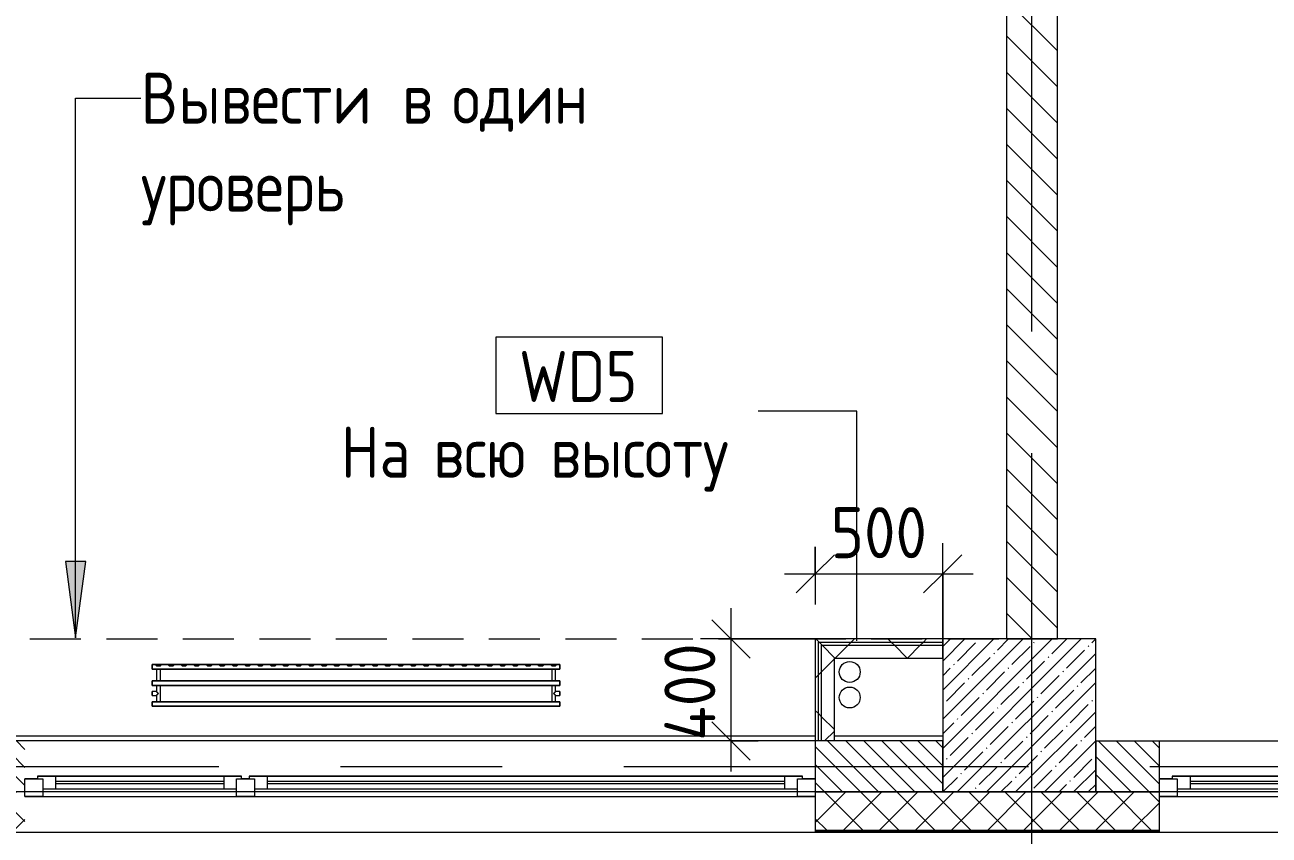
# Model space of a CAD drawing. Header units: millimetres. Extents: x -3129 to 197107, y -8553 to 29000.
# Drawn here: x 8560 to 13440, y -269 to 2907 of the extents above; entities that cross this region are included whole.
import ezdxf

# ---------------------------------------------------------------- set-up
doc = ezdxf.new("R2010")
doc.units = ezdxf.units.MM
doc.linetypes.add('ADSK_Штрих_ш2 п1', pattern=[300, 200, -100])
doc.linetypes.add('Осевая', pattern=[3175, 635, -476.25, 1587.5, -476.25])
for name, color, linetype, lineweight in [('A-ANNO-DIMS', 7, 'Continuous', 9), ('A-ANNO-DIMS-100', 7, 'Continuous', 9), ('A-DETL', 7, 'Continuous', 9), ('A-DETL-1', 7, 'ADSK_Штрих_ш2 п1', 9), ('A-GLAZ', 7, 'Continuous', 9), ('A-WALL', 7, 'Continuous', 9), ('A-WALL-1', 7, 'Continuous', 13), ('A-WALL-IDEN', 7, 'Continuous', 9), ('I-WALL', 7, 'Continuous', 9), ('S-COLS', 7, 'Continuous', 9), ('Оси', 7, 'Continuous', 9), ('Оси-2', 7, 'Осевая', 9)]:
    doc.layers.add(name, color=color, linetype=linetype, lineweight=lineweight)
for name, color, linetype, lineweight, true_color in [('A-WALL-3', 7, 'Continuous', 13, 0x008040), ('G-ANNO-TEXT-1', 7, 'Continuous', 9, 0x3c3c3c), ('I-WALL-3', 7, 'Continuous', 9, 0x008040), ('M-EQPM-1', 7, 'Continuous', 9, 0xaaaaaa)]:
    doc.layers.add(name, color=color, linetype=linetype, lineweight=lineweight, true_color=true_color)
doc.styles.add('GOST Common_1', font='GOST_Common.ttf', dxfattribs={"width": 0.9, "height": 200})
doc.styles.add('ISOCPEUR_1', font='isocpeur.ttf', dxfattribs={"width": 0.9, "height": 200})
doc.dimstyles.new('ISO-2_0_0_9К_Средний_округл2', dxfattribs={"dimscale": 304.8, "dimtxt": 199.196235, "dimasz": 0.492126, "dimexe": 0.393701, "dimexo": 0, "dimgap": 0, "dimtad": 1, "dimdec": 0, "dimrnd": 10, "dimzin": 0, "dimdsep": 46, "dimtxsty": 'ISOCPEUR_1', "dimblk1": 'OBLIQUE', "dimblk2": 'OBLIQUE', "dimsah": 1, "dimcen": 0.09, "dimdle": 0.393701, "dimazin": 0, "dimtfac": 1, "dimtdec": 4, "dimtix": 1, "dimtmove": 0, "dimatfit": 3, "dimfxl": 1, "dimtvp": 1, "dimtolj": 1, "dimtzin": 0, "dimarcsym": 2})
pattern_1 = [(135, (0, 0), (-35.35534, -35.35534), [])]
pattern_2 = [(45, (0, 0), (-141.4214, 141.4214), []), (135, (0, 0), (-141.4214, -141.4214), [])]

# ---------------------------------------------------------------- blocks, each defined once
blk = doc.blocks.new('120_Окно_СКБ_2Ст - 120_Окно_СКБ_2Ст 3100х2500 _мал_створка слева_ 2-22446355-План монтажа стен и перегородок 2 этажа  в осях 1-12')
at = {"layer": 'A-GLAZ'}
for p, q in [((-1550, -127), (-1550, -57)), ((-1550, -57), (-1480, -57)), ((1550, -57), (-1550, -57)), ((-1480, -57), (-1480, -127)), ((650, -87), (-1480, -87)), ((-1480, -87), (-1480, -127)), ((-1430, -137), (-1430, -87)), ((600, -137), (600, -87)), ((650, -127), (650, -57)), ((650, -57), (720, -57)), ((650, -127), (650, -87)), ((720, -57), (720, -127)), ((1480, -87), (720, -87)), ((720, -87), (720, -127)), ((770, -137), (770, -87)), ((1430, -137), (1430, -87)), ((1480, -127), (1480, -57)), ((1480, -57), (1550, -57)), ((1480, -127), (1480, -87)), ((1550, -57), (1550, -127)), ((-1480, -127), (-1550, -127)), ((-1550, -127), (-1500, -127)), ((-1480, -127), (-1500, -127)), ((-1500, -127), (-1500, -137)), ((-1500, -137), (670, -137)), ((670, -137), (-1500, -137)), ((-1430, -107), (600, -107)), ((600, -117), (-1430, -117)), ((720, -127), (650, -127)), ((670, -127), (650, -127)), ((670, -127), (700, -127)), ((670, -137), (670, -127)), ((720, -127), (700, -127)), ((700, -127), (700, -137)), ((700, -137), (1500, -137)), ((1500, -137), (700, -137)), ((770, -107), (1430, -107)), ((1430, -117), (770, -117)), ((1550, -127), (1480, -127)), ((1500, -127), (1480, -127)), ((1500, -127), (1550, -127)), ((1500, -137), (1500, -127))]:
    blk.add_line(p, q, dxfattribs=at)
blk = doc.blocks.new('radiator_prado_classic_z_tip_30_po exemplyaru - Classic Z Тип 30-500-V73-План монтажа стен и перегородок 2 этажа  в осях 1-12')
at = {"layer": 'M-EQPM-1'}
for p, q in [((0, -64), (0, -82)), ((0, -64), (1600, -64)), ((1600, -64), (0, -64)), ((0, -82), (0, -64)), ((0, -82), (1600, -82)), ((17.5, -82), (0, -82)), ((17.5, -82), (17.5, -106.5)), ((17.5, -82), (17.5, -106.5)), ((17.5, -82), (32.5, -82)), ((17.8, -82), (17.5, -82)), ((17.5, -82), (32.5, -82)), ((32.5, -82), (17.5, -82)), ((18.5, -82), (17.8, -82)), ((19.7, -82), (18.5, -82)), ((31.5, -82), (18.5, -82)), ((21.2, -82), (19.7, -82)), ((23.1, -82), (21.2, -82)), ((25, -82), (23.1, -82)), ((26.9, -82), (25, -82)), ((28.7, -82), (26.9, -82)), ((30.3, -82), (28.7, -82)), ((31.5, -82), (30.3, -82)), ((32.2, -82), (31.5, -82)), ((32.5, -82), (32.2, -82)), ((32.5, -145.7), (32.5, -82)), ((32.5, -146), (32.5, -82)), ((1567.5, -82), (32.5, -82)), ((1567.5, -82), (1567.5, -146)), ((1567.5, -82), (1567.5, -145.7)), ((1567.5, -82), (1582.5, -82)), ((1582.5, -82), (1567.5, -82)), ((1567.5, -82), (1571.2, -82)), ((1582.5, -82), (1567.5, -82)), ((1569.7, -82), (1568.5, -82)), ((1581.5, -82), (1569.9, -82)), ((1571.2, -82), (1580.3, -82)), ((1580.3, -82), (1582.5, -82)), ((1582.5, -106.5), (1582.5, -82)), ((1582.5, -106.5), (1582.5, -82)), ((1600, -82), (1582.5, -82)), ((1600, -82), (1600, -64)), ((1600, -64), (1600, -82)), ((17.5, -106.5), (0, -106.5)), ((17.5, -106.5), (0, -106.5)), ((0, -121.5), (0, -106.5)), ((0, -106.5), (0, -106.8)), ((0, -106.8), (0, -121.2)), ((0, -106.8), (0, -108.7)), ((0, -108.7), (0, -106.8)), ((0, -106.8), (0, -106.8)), ((0, -108.7), (0, -110.3)), ((0, -110.3), (0, -108.7)), ((0, -110.3), (0, -112.1)), ((0, -112.1), (0, -110.3)), ((0, -112.1), (0, -114)), ((0, -114), (0, -112.1)), ((0, -114), (0, -115.9)), ((0, -115.9), (0, -114)), ((0, -115.9), (0, -117.8)), ((0, -117.8), (0, -115.9)), ((0, -117.8), (0, -119.3)), ((0, -119.3), (0, -117.8)), ((0, -119.3), (0, -120.5)), ((0, -120.5), (0, -119.3)), ((0, -120.5), (0, -121.2)), ((0, -121.2), (0, -120.5)), ((0, -121.2), (0, -121.5)), ((0, -121.2), (0, -121.2)), ((0, -121.5), (17.5, -121.5)), ((0, -121.5), (17.5, -121.5)), ((0, -146), (0, -164)), ((1600, -146), (0, -146)), ((0, -146), (17.5, -146)), ((0, -164), (0, -146)), ((17.5, -121.5), (17.5, -146)), ((17.5, -121.5), (17.5, -146)), ((32.5, -146), (17.5, -146)), ((17.5, -146), (17.8, -146)), ((17.8, -146), (17.5, -146)), ((17.5, -146), (32.5, -146)), ((17.8, -146), (19.7, -146)), ((18.5, -146), (17.8, -146)), ((32.5, -146), (18.5, -146)), ((18.5, -146), (31.5, -146)), ((19.7, -146), (23.1, -146)), ((23.1, -146), (25, -146)), ((25, -146), (26.9, -146)), ((26.9, -146), (30.3, -146)), ((30.3, -146), (32.5, -146)), ((32.5, -146), (32.5, -145.7)), ((32.5, -146), (1567.5, -146)), ((1567.5, -145.7), (1567.5, -146)), ((1582.5, -146), (1567.5, -146)), ((1567.5, -146), (1582.5, -146)), ((1582.5, -146), (1567.5, -146)), ((1567.5, -146), (1582.5, -146)), ((1568.5, -146), (1569.7, -146)), ((1569.9, -146), (1581.5, -146)), ((1600, -106.5), (1582.5, -106.5)), ((1600, -106.5), (1582.5, -106.5)), ((1582.5, -146), (1582.5, -121.5)), ((1582.5, -121.5), (1600, -121.5)), ((1582.5, -146), (1582.5, -121.5)), ((1582.5, -121.5), (1600, -121.5)), ((1582.5, -146), (1600, -146)), ((1600, -106.8), (1600, -106.5)), ((1600, -106.5), (1600, -121.5)), ((1600, -106.8), (1600, -106.5)), ((1600, -106.5), (1600, -106.8)), ((1600, -121.2), (1600, -106.8)), ((1600, -121.2), (1600, -106.8)), ((1600, -106.8), (1600, -121.2)), ((1600, -121.5), (1600, -121.2)), ((1600, -121.5), (1600, -121.2)), ((1600, -121.2), (1600, -121.5)), ((1600, -164), (1600, -146)), ((1600, -146), (1600, -164)), ((0, -164), (1600, -164)), ((17.5, -164), (0, -164)), ((17.5, -164), (17.5, -210)), ((17.5, -164), (17.5, -210)), ((17.5, -164), (32.5, -164)), ((17.8, -164), (17.5, -164)), ((17.5, -164), (32.5, -164)), ((32.5, -164), (17.5, -164)), ((18.5, -164), (17.8, -164)), ((19.7, -164), (18.5, -164)), ((31.5, -164), (18.5, -164)), ((21.2, -164), (19.7, -164)), ((23.1, -164), (21.2, -164)), ((25, -164), (23.1, -164)), ((26.9, -164), (25, -164)), ((28.7, -164), (26.9, -164)), ((30.3, -164), (28.7, -164)), ((31.5, -164), (30.3, -164)), ((32.2, -164), (31.5, -164)), ((32.5, -164), (32.2, -164)), ((32.5, -210), (32.5, -164)), ((32.5, -210), (32.5, -164)), ((1567.5, -164), (32.5, -164)), ((1567.5, -164), (1567.5, -210)), ((1567.5, -164), (1567.5, -210)), ((1567.5, -164), (1582.5, -164)), ((1582.5, -164), (1567.5, -164)), ((1567.5, -164), (1582.5, -164)), ((1582.5, -164), (1567.5, -164)), ((1569.7, -164), (1568.5, -164)), ((1581.5, -164), (1569.9, -164)), ((1582.5, -210), (1582.5, -164)), ((1582.5, -210), (1582.5, -164)), ((1600, -164), (1582.5, -164)), ((1600, -210), (0, -210)), ((0, -210), (0, -228)), ((0, -228), (0, -210)), ((0, -210), (17.5, -210)), ((0, -228), (1600, -228)), ((12.5, -228), (0, -228)), ((17.5, -223), (12.5, -228)), ((17.5, -223), (12.5, -228)), ((37.5, -228), (12.5, -228)), ((37.5, -228), (12.5, -228)), ((12.5, -228), (37.5, -228)), ((17.8, -210), (17.5, -210)), ((17.5, -210), (32.5, -210)), ((25, -210), (17.5, -210)), ((17.5, -210), (23.1, -210)), ((17.5, -223), (32.5, -223)), ((32.5, -223), (17.5, -223)), ((18.5, -210), (17.8, -210)), ((19.7, -210), (18.5, -210)), ((18.5, -210), (31.5, -210)), ((21.2, -210), (19.7, -210)), ((23.1, -210), (21.2, -210)), ((25, -210), (23.1, -210)), ((23.1, -210), (31.5, -210)), ((26.9, -210), (25, -210)), ((32.2, -210), (25, -210)), ((28.7, -210), (26.9, -210)), ((30.3, -210), (28.7, -210)), ((31.5, -210), (30.3, -210)), ((32.5, -210), (31.5, -210)), ((31.5, -210), (32.5, -210)), ((32.5, -210), (32.2, -210)), ((32.5, -210), (1567.5, -210)), ((37.5, -228), (32.5, -223)), ((32.5, -223), (37.5, -228)), ((62.5, -228), (37.5, -228)), ((67.5, -223), (62.5, -228)), ((67.5, -223), (62.5, -228)), ((87.5, -228), (62.5, -228)), ((87.5, -228), (62.5, -228)), ((62.5, -228), (87.5, -228)), ((67.5, -223), (82.5, -223)), ((82.5, -223), (67.5, -223)), ((87.5, -228), (82.5, -223)), ((82.5, -223), (87.5, -228)), ((112.5, -228), (87.5, -228)), ((117.5, -223), (112.5, -228)), ((117.5, -223), (112.5, -228)), ((137.5, -228), (112.5, -228)), ((137.5, -228), (112.5, -228)), ((112.5, -228), (137.5, -228)), ((117.5, -223), (132.5, -223)), ((132.5, -223), (117.5, -223)), ((137.5, -228), (132.5, -223)), ((132.5, -223), (137.5, -228)), ((162.5, -228), (137.5, -228)), ((167.5, -223), (162.5, -228)), ((167.5, -223), (162.5, -228)), ((187.5, -228), (162.5, -228)), ((187.5, -228), (162.5, -228)), ((162.5, -228), (187.5, -228)), ((167.5, -223), (182.5, -223)), ((182.5, -223), (167.5, -223)), ((187.5, -228), (182.5, -223)), ((182.5, -223), (187.5, -228)), ((212.5, -228), (187.5, -228)), ((217.5, -223), (212.5, -228)), ((217.5, -223), (212.5, -228)), ((237.5, -228), (212.5, -228)), ((237.5, -228), (212.5, -228)), ((212.5, -228), (237.5, -228)), ((217.5, -223), (232.5, -223)), ((232.5, -223), (217.5, -223)), ((237.5, -228), (232.5, -223)), ((232.5, -223), (237.5, -228)), ((262.5, -228), (237.5, -228)), ((267.5, -223), (262.5, -228)), ((267.5, -223), (262.5, -228)), ((287.5, -228), (262.5, -228)), ((287.5, -228), (262.5, -228)), ((262.5, -228), (287.5, -228)), ((267.5, -223), (282.5, -223)), ((282.5, -223), (267.5, -223)), ((287.5, -228), (282.5, -223)), ((282.5, -223), (287.5, -228)), ((312.5, -228), (287.5, -228)), ((317.5, -223), (312.5, -228)), ((317.5, -223), (312.5, -228)), ((337.5, -228), (312.5, -228)), ((337.5, -228), (312.5, -228)), ((312.5, -228), (337.5, -228)), ((317.5, -223), (332.5, -223)), ((332.5, -223), (317.5, -223)), ((337.5, -228), (332.5, -223)), ((332.5, -223), (337.5, -228)), ((362.5, -228), (337.5, -228)), ((367.5, -223), (362.5, -228)), ((367.5, -223), (362.5, -228)), ((387.5, -228), (362.5, -228)), ((387.5, -228), (362.5, -228)), ((362.5, -228), (387.5, -228)), ((367.5, -223), (382.5, -223)), ((382.5, -223), (367.5, -223)), ((387.5, -228), (382.5, -223)), ((382.5, -223), (387.5, -228)), ((412.5, -228), (387.5, -228)), ((417.5, -223), (412.5, -228)), ((417.5, -223), (412.5, -228)), ((437.5, -228), (412.5, -228)), ((437.5, -228), (412.5, -228)), ((412.5, -228), (437.5, -228)), ((417.5, -223), (432.5, -223)), ((432.5, -223), (417.5, -223)), ((437.5, -228), (432.5, -223)), ((432.5, -223), (437.5, -228)), ((462.5, -228), (437.5, -228)), ((467.5, -223), (462.5, -228)), ((467.5, -223), (462.5, -228)), ((487.5, -228), (462.5, -228)), ((487.5, -228), (462.5, -228)), ((462.5, -228), (487.5, -228)), ((467.5, -223), (482.5, -223)), ((482.5, -223), (467.5, -223)), ((487.5, -228), (482.5, -223)), ((482.5, -223), (487.5, -228)), ((512.5, -228), (487.5, -228)), ((517.5, -223), (512.5, -228)), ((517.5, -223), (512.5, -228)), ((537.5, -228), (512.5, -228)), ((537.5, -228), (512.5, -228)), ((512.5, -228), (537.5, -228)), ((517.5, -223), (532.5, -223)), ((532.5, -223), (517.5, -223)), ((537.5, -228), (532.5, -223)), ((532.5, -223), (537.5, -228)), ((562.5, -228), (537.5, -228)), ((567.5, -223), (562.5, -228)), ((567.5, -223), (562.5, -228)), ((587.5, -228), (562.5, -228)), ((587.5, -228), (562.5, -228)), ((562.5, -228), (587.5, -228)), ((567.5, -223), (582.5, -223)), ((582.5, -223), (567.5, -223)), ((587.5, -228), (582.5, -223)), ((582.5, -223), (587.5, -228)), ((612.5, -228), (587.5, -228)), ((617.5, -223), (612.5, -228)), ((617.5, -223), (612.5, -228)), ((637.5, -228), (612.5, -228)), ((637.5, -228), (612.5, -228)), ((612.5, -228), (637.5, -228)), ((617.5, -223), (632.5, -223)), ((632.5, -223), (617.5, -223)), ((637.5, -228), (632.5, -223)), ((632.5, -223), (637.5, -228)), ((662.5, -228), (637.5, -228)), ((667.5, -223), (662.5, -228)), ((667.5, -223), (662.5, -228)), ((687.5, -228), (662.5, -228)), ((687.5, -228), (662.5, -228)), ((662.5, -228), (687.5, -228)), ((667.5, -223), (682.5, -223)), ((682.5, -223), (667.5, -223)), ((687.5, -228), (682.5, -223)), ((682.5, -223), (687.5, -228)), ((712.5, -228), (687.5, -228)), ((717.5, -223), (712.5, -228)), ((717.5, -223), (712.5, -228)), ((737.5, -228), (712.5, -228)), ((737.5, -228), (712.5, -228)), ((712.5, -228), (737.5, -228)), ((717.5, -223), (732.5, -223)), ((732.5, -223), (717.5, -223)), ((737.5, -228), (732.5, -223)), ((732.5, -223), (737.5, -228)), ((762.5, -228), (737.5, -228)), ((767.5, -223), (762.5, -228)), ((767.5, -223), (762.5, -228)), ((787.5, -228), (762.5, -228)), ((787.5, -228), (762.5, -228)), ((762.5, -228), (787.5, -228)), ((767.5, -223), (782.5, -223)), ((782.5, -223), (767.5, -223)), ((787.5, -228), (782.5, -223)), ((782.5, -223), (787.5, -228)), ((812.5, -228), (787.5, -228)), ((817.5, -223), (812.5, -228)), ((817.5, -223), (812.5, -228)), ((837.5, -228), (812.5, -228)), ((837.5, -228), (812.5, -228)), ((812.5, -228), (837.5, -228)), ((817.5, -223), (832.5, -223)), ((832.5, -223), (817.5, -223)), ((837.5, -228), (832.5, -223)), ((832.5, -223), (837.5, -228)), ((862.5, -228), (837.5, -228)), ((867.5, -223), (862.5, -228)), ((867.5, -223), (862.5, -228)), ((887.5, -228), (862.5, -228)), ((887.5, -228), (862.5, -228)), ((862.5, -228), (887.5, -228)), ((867.5, -223), (882.5, -223)), ((882.5, -223), (867.5, -223)), ((887.5, -228), (882.5, -223)), ((882.5, -223), (887.5, -228)), ((912.5, -228), (887.5, -228)), ((917.5, -223), (912.5, -228)), ((917.5, -223), (912.5, -228)), ((937.5, -228), (912.5, -228)), ((937.5, -228), (912.5, -228)), ((912.5, -228), (937.5, -228)), ((917.5, -223), (932.5, -223)), ((932.5, -223), (917.5, -223)), ((937.5, -228), (932.5, -223)), ((932.5, -223), (937.5, -228)), ((962.5, -228), (937.5, -228)), ((967.5, -223), (962.5, -228)), ((967.5, -223), (962.5, -228)), ((987.5, -228), (962.5, -228)), ((987.5, -228), (962.5, -228)), ((962.5, -228), (987.5, -228)), ((967.5, -223), (982.5, -223)), ((982.5, -223), (967.5, -223)), ((987.5, -228), (982.5, -223)), ((982.5, -223), (987.5, -228)), ((1012.5, -228), (987.5, -228)), ((1017.5, -223), (1012.5, -228)), ((1017.5, -223), (1012.5, -228)), ((1037.5, -228), (1012.5, -228)), ((1037.5, -228), (1012.5, -228)), ((1012.5, -228), (1037.5, -228)), ((1017.5, -223), (1032.5, -223)), ((1032.5, -223), (1017.5, -223)), ((1037.5, -228), (1032.5, -223)), ((1032.5, -223), (1037.5, -228)), ((1062.5, -228), (1037.5, -228)), ((1067.5, -223), (1062.5, -228)), ((1067.5, -223), (1062.5, -228)), ((1087.5, -228), (1062.5, -228)), ((1087.5, -228), (1062.5, -228)), ((1062.5, -228), (1087.5, -228)), ((1067.5, -223), (1082.5, -223)), ((1082.5, -223), (1067.5, -223)), ((1087.5, -228), (1082.5, -223)), ((1082.5, -223), (1087.5, -228)), ((1112.5, -228), (1087.5, -228)), ((1117.5, -223), (1112.5, -228)), ((1117.5, -223), (1112.5, -228)), ((1137.5, -228), (1112.5, -228)), ((1137.5, -228), (1112.5, -228)), ((1112.5, -228), (1137.5, -228)), ((1117.5, -223), (1132.5, -223)), ((1132.5, -223), (1117.5, -223)), ((1137.5, -228), (1132.5, -223)), ((1132.5, -223), (1137.5, -228)), ((1162.5, -228), (1137.5, -228)), ((1167.5, -223), (1162.5, -228)), ((1167.5, -223), (1162.5, -228)), ((1187.5, -228), (1162.5, -228)), ((1187.5, -228), (1162.5, -228)), ((1162.5, -228), (1187.5, -228)), ((1167.5, -223), (1182.5, -223)), ((1182.5, -223), (1167.5, -223)), ((1187.5, -228), (1182.5, -223)), ((1182.5, -223), (1187.5, -228)), ((1212.5, -228), (1187.5, -228)), ((1217.5, -223), (1212.5, -228)), ((1217.5, -223), (1212.5, -228)), ((1237.5, -228), (1212.5, -228)), ((1237.5, -228), (1212.5, -228)), ((1212.5, -228), (1237.5, -228)), ((1217.5, -223), (1232.5, -223)), ((1232.5, -223), (1217.5, -223)), ((1237.5, -228), (1232.5, -223)), ((1232.5, -223), (1237.5, -228)), ((1262.5, -228), (1238.3, -228)), ((1267.5, -223), (1262.5, -228)), ((1267.5, -223), (1262.5, -228)), ((1287.5, -228), (1262.5, -228)), ((1287.5, -228), (1262.5, -228)), ((1262.5, -228), (1287.5, -228)), ((1267.5, -223), (1282.5, -223)), ((1282.5, -223), (1267.5, -223)), ((1287.5, -228), (1282.5, -223)), ((1282.5, -223), (1287.5, -228)), ((1312.5, -228), (1287.5, -228)), ((1317.5, -223), (1312.5, -228)), ((1317.5, -223), (1312.5, -228)), ((1337.5, -228), (1312.5, -228)), ((1337.5, -228), (1312.5, -228)), ((1312.5, -228), (1337.5, -228)), ((1317.5, -223), (1332.5, -223)), ((1332.5, -223), (1317.5, -223)), ((1337.5, -228), (1332.5, -223)), ((1332.5, -223), (1337.5, -228)), ((1362.5, -228), (1337.5, -228)), ((1367.5, -223), (1362.5, -228)), ((1367.5, -223), (1362.5, -228)), ((1387.5, -228), (1362.5, -228)), ((1387.5, -228), (1362.5, -228)), ((1362.5, -228), (1387.5, -228)), ((1367.5, -223), (1382.5, -223)), ((1382.5, -223), (1367.5, -223)), ((1387.5, -228), (1382.5, -223)), ((1382.5, -223), (1387.5, -228)), ((1412.5, -228), (1387.5, -228)), ((1417.5, -223), (1412.5, -228)), ((1417.5, -223), (1412.5, -228)), ((1437.5, -228), (1412.5, -228)), ((1437.5, -228), (1412.5, -228)), ((1412.5, -228), (1437.5, -228)), ((1417.5, -223), (1432.5, -223)), ((1432.5, -223), (1417.5, -223)), ((1437.5, -228), (1432.5, -223)), ((1432.5, -223), (1437.5, -228)), ((1462.5, -228), (1437.5, -228)), ((1467.5, -223), (1462.5, -228)), ((1467.5, -223), (1462.5, -228)), ((1487.5, -228), (1462.5, -228)), ((1487.5, -228), (1462.5, -228)), ((1462.5, -228), (1487.5, -228)), ((1467.5, -223), (1482.5, -223)), ((1482.5, -223), (1467.5, -223)), ((1487.5, -228), (1482.5, -223)), ((1482.5, -223), (1487.5, -228)), ((1512.5, -228), (1487.5, -228)), ((1517.5, -223), (1512.5, -228)), ((1517.5, -223), (1512.5, -228)), ((1537.5, -228), (1512.5, -228)), ((1537.5, -228), (1512.5, -228)), ((1512.5, -228), (1537.5, -228)), ((1517.5, -223), (1532.5, -223)), ((1532.5, -223), (1517.5, -223)), ((1537.5, -228), (1532.5, -223)), ((1532.5, -223), (1537.5, -228)), ((1562.5, -228), (1537.5, -228)), ((1567.5, -223), (1562.5, -228)), ((1567.5, -223), (1562.5, -228)), ((1587.5, -228), (1562.5, -228)), ((1587.5, -228), (1562.5, -228)), ((1562.5, -228), (1587.5, -228)), ((1582.5, -210), (1567.5, -210)), ((1567.5, -210), (1582.5, -210)), ((1582.5, -210), (1567.5, -210)), ((1567.5, -210), (1582.5, -210)), ((1567.5, -223), (1582.5, -223)), ((1582.5, -223), (1567.5, -223)), ((1568.5, -210), (1569.7, -210)), ((1569.9, -210), (1581.5, -210)), ((1582.5, -210), (1600, -210)), ((1587.5, -228), (1582.5, -223)), ((1582.5, -223), (1587.5, -228)), ((1600, -228), (1587.5, -228)), ((1600, -228), (1600, -210)), ((1600, -210), (1600, -228))]:
    blk.add_line(p, q, dxfattribs=at)
for points, knots in [([(17.8, -106.8), (17.7, -106.7), (17.7, -106.7), (17.5, -106.5), (17.5, -106.5), (17.5, -106.5)], [0.8571429, 0.8571429, 0.8571429, 0.8571429, 0.8928571, 0.9285714, 1, 1, 1, 1]), ([(17.5, -106.5), (17.5, -106.5), (17.5, -106.5), (17.7, -106.7), (17.7, -106.7), (17.8, -106.8)], [0, 0, 0, 0, 0.0714286, 0.1071429, 0.1428571, 0.1428571, 0.1428571, 0.1428571]), ([(17.5, -106.5), (17.5, -106.5), (17.5, -106.5), (17.7, -106.7), (17.7, -106.7), (17.8, -106.8)], [0, 0, 0, 0, 0.0714286, 0.1071429, 0.1428571, 0.1428571, 0.1428571, 0.1428571]), ([(25, -114), (24.5, -113.5), (23.6, -112.6), (22.4, -111.4), (21.6, -110.6), (21.1, -110.1), (20.8, -109.8), (20.5, -109.5), (20.2, -109.2), (19.8, -108.9), (19.6, -108.6), (19.3, -108.3), (19, -108), (18.7, -107.7), (18.5, -107.5), (18.3, -107.3), (18.1, -107.1), (17.9, -106.9), (17.8, -106.8), (17.7, -106.7), (17.5, -106.5), (17.5, -106.5), (17.5, -106.5)], [0, 0, 0, 0, 0.142857, 0.285714, 0.357143, 0.392857, 0.428571, 0.464286, 0.5, 0.535714, 0.571429, 0.607143, 0.642857, 0.678571, 0.714286, 0.75, 0.785714, 0.821429, 0.857143, 0.892857, 0.928571, 1, 1, 1, 1]), ([(17.5, -121.5), (17.5, -121.5), (17.5, -121.5), (17.7, -121.3), (17.8, -121.2), (17.9, -121.1), (18.1, -120.9), (18.3, -120.7), (18.5, -120.5), (18.7, -120.3), (19, -120), (19.3, -119.7), (19.6, -119.4), (19.8, -119.1), (20.3, -118.7), (20.7, -118.3), (21.1, -117.9), (21.6, -117.4), (22.4, -116.6), (23.6, -115.4), (24.5, -114.5), (25, -114)], [0, 0, 0, 0, 0.071429, 0.107143, 0.142857, 0.178571, 0.214286, 0.25, 0.285714, 0.321429, 0.357143, 0.392857, 0.428571, 0.464286, 0.5, 0.571429, 0.607143, 0.642857, 0.714286, 0.857143, 1, 1, 1, 1]), ([(17.5, -121.5), (17.5, -121.5), (17.5, -121.5), (17.7, -121.3), (17.7, -121.3), (17.8, -121.2)], [0, 0, 0, 0, 0.0714286, 0.1071429, 0.1428571, 0.1428571, 0.1428571, 0.1428571]), ([(17.8, -121.2), (17.7, -121.3), (17.7, -121.3), (17.5, -121.5), (17.5, -121.5), (17.5, -121.5)], [0.8571429, 0.8571429, 0.8571429, 0.8571429, 0.8928571, 0.9285714, 1, 1, 1, 1]), ([(17.8, -121.2), (17.7, -121.3), (17.7, -121.3), (17.5, -121.5), (17.5, -121.5), (17.5, -121.5)], [0.8571429, 0.8571429, 0.8571429, 0.8571429, 0.8928571, 0.9285714, 1, 1, 1, 1]), ([(23.6, -115.4), (23.1, -115.9), (22.4, -116.6), (21.6, -117.4), (21.1, -117.9), (20.8, -118.2), (20.5, -118.5), (20.2, -118.8), (19.8, -119.1), (19.6, -119.4), (19.3, -119.7), (19, -120), (18.7, -120.3), (18.5, -120.5), (18.3, -120.7), (18.1, -120.9), (17.9, -121.1), (17.8, -121.2), (17.8, -121.2)], [0.1428571, 0.1428571, 0.1428571, 0.1428571, 0.2857143, 0.3571429, 0.3928571, 0.4285714, 0.4642857, 0.5, 0.5357143, 0.5714286, 0.6071429, 0.6428571, 0.6785714, 0.7142857, 0.75, 0.7857143, 0.8214286, 0.8571429, 0.8571429, 0.8571429, 0.8571429]), ([(17.8, -121.2), (17.8, -121.2), (17.9, -121.1), (18.1, -120.9), (18.3, -120.7), (18.5, -120.5), (18.7, -120.3), (19, -120), (19.3, -119.7), (19.6, -119.4), (19.9, -119.2), (20.3, -118.7), (20.6, -118.4), (20.8, -118.2)], [0.1428571, 0.1428571, 0.1428571, 0.1428571, 0.1785714, 0.2142857, 0.25, 0.2857143, 0.3214286, 0.3571429, 0.3928571, 0.4285714, 0.4642857, 0.5, 0.5714286, 0.5714286, 0.5714286, 0.5714286]), ([(18.5, -107.5), (18.6, -107.6), (18.7, -107.7), (19, -108), (19.3, -108.3), (19.6, -108.6), (19.8, -108.9), (20.3, -109.3), (20.7, -109.7), (21.1, -110.1), (21.6, -110.6), (21.9, -110.9), (22.1, -111.1)], [0.2857143, 0.2857143, 0.2857143, 0.2857143, 0.3214286, 0.3571429, 0.3928571, 0.4285714, 0.4642857, 0.5, 0.5714286, 0.6071429, 0.6428571, 0.7142857, 0.7142857, 0.7142857, 0.7142857]), ([(19.6, -108.6), (19.7, -108.7), (19.9, -108.8), (20.3, -109.3), (20.6, -109.6), (20.8, -109.8)], [0.4285714, 0.4285714, 0.4285714, 0.4285714, 0.4642857, 0.5, 0.5714286, 0.5714286, 0.5714286, 0.5714286]), ([(22.1, -111.1), (21.9, -110.9), (21.6, -110.6), (21.1, -110.1), (20.9, -109.9), (20.8, -109.8)], [0.2857143, 0.2857143, 0.2857143, 0.2857143, 0.3571429, 0.3928571, 0.4285714, 0.4285714, 0.4285714, 0.4285714]), ([(20.8, -109.8), (20.9, -109.9), (21.1, -110.1), (21.6, -110.6), (21.9, -110.9), (22.1, -111.1)], [0.5714286, 0.5714286, 0.5714286, 0.5714286, 0.6071429, 0.6428571, 0.7142857, 0.7142857, 0.7142857, 0.7142857]), ([(20.8, -118.2), (20.9, -118.1), (21.1, -117.9), (21.6, -117.4), (21.9, -117.1), (22.1, -116.9)], [0.5714286, 0.5714286, 0.5714286, 0.5714286, 0.6071429, 0.6428571, 0.7142857, 0.7142857, 0.7142857, 0.7142857]), ([(22.1, -116.9), (21.9, -117.1), (21.6, -117.4), (21.1, -117.9), (20.9, -118.1), (20.8, -118.2)], [0.2857143, 0.2857143, 0.2857143, 0.2857143, 0.3571429, 0.3928571, 0.4285714, 0.4285714, 0.4285714, 0.4285714]), ([(1575, -114), (1575.5, -113.5), (1576.4, -112.6), (1577.6, -111.4), (1578.4, -110.6), (1578.9, -110.1), (1579.2, -109.8), (1579.5, -109.5), (1579.8, -109.2), (1580.1, -108.8), (1580.4, -108.6), (1580.7, -108.3), (1581, -108), (1581.3, -107.7), (1581.5, -107.5), (1581.7, -107.3), (1581.9, -107.1), (1582.1, -106.9), (1582.2, -106.8), (1582.3, -106.7), (1582.5, -106.5), (1582.5, -106.5), (1582.5, -106.5)], [0, 0, 0, 0, 0.142857, 0.285714, 0.357143, 0.392857, 0.428571, 0.464286, 0.5, 0.535714, 0.571429, 0.607143, 0.642857, 0.678571, 0.714286, 0.75, 0.785714, 0.821429, 0.857143, 0.892857, 0.928571, 1, 1, 1, 1]), ([(1582.5, -121.5), (1582.5, -121.5), (1582.5, -121.5), (1582.3, -121.3), (1582.2, -121.2), (1582.1, -121.1), (1581.9, -120.9), (1581.7, -120.7), (1581.5, -120.5), (1581.3, -120.3), (1581, -120), (1580.7, -119.7), (1580.4, -119.4), (1580.1, -119.2), (1579.7, -118.7), (1579.3, -118.3), (1578.9, -117.9), (1578.4, -117.4), (1577.6, -116.6), (1576.4, -115.4), (1575.5, -114.5), (1575, -114)], [0, 0, 0, 0, 0.071429, 0.107143, 0.142857, 0.178571, 0.214286, 0.25, 0.285714, 0.321429, 0.357143, 0.392857, 0.428571, 0.464286, 0.5, 0.571429, 0.607143, 0.642857, 0.714286, 0.857143, 1, 1, 1, 1]), ([(1576.4, -115.4), (1576.9, -115.9), (1577.6, -116.6), (1578.4, -117.4), (1578.9, -117.9), (1579.2, -118.2), (1579.5, -118.5), (1579.8, -118.8), (1580.1, -119.2), (1580.4, -119.4), (1580.7, -119.7), (1581, -120), (1581.3, -120.3), (1581.5, -120.5), (1581.7, -120.7), (1581.9, -120.9), (1582.1, -121.1), (1582.2, -121.2), (1582.2, -121.2)], [0.1428571, 0.1428571, 0.1428571, 0.1428571, 0.2857143, 0.3571429, 0.3928571, 0.4285714, 0.4642857, 0.5, 0.5357143, 0.5714286, 0.6071429, 0.6428571, 0.6785714, 0.7142857, 0.75, 0.7857143, 0.8214286, 0.8571429, 0.8571429, 0.8571429, 0.8571429]), ([(1582.2, -121.2), (1582.2, -121.2), (1582.1, -121.1), (1581.9, -120.9), (1581.7, -120.7), (1581.5, -120.5), (1581.3, -120.3), (1581, -120), (1580.7, -119.7), (1580.4, -119.4), (1580.1, -119.2), (1579.7, -118.7), (1579.3, -118.3), (1578.9, -117.9), (1578.4, -117.4), (1577.6, -116.6), (1576.9, -115.9), (1576.4, -115.4)], [0.1428571, 0.1428571, 0.1428571, 0.1428571, 0.1785714, 0.2142857, 0.25, 0.2857143, 0.3214286, 0.3571429, 0.3928571, 0.4285714, 0.4642857, 0.5, 0.5714286, 0.6071429, 0.6428571, 0.7142857, 0.8571429, 0.8571429, 0.8571429, 0.8571429]), ([(1582.2, -106.8), (1582.2, -106.8), (1582.1, -106.9), (1581.9, -107.1), (1581.7, -107.3), (1581.5, -107.5), (1581.3, -107.7), (1581, -108), (1580.7, -108.3), (1580.4, -108.6), (1580.1, -108.8), (1579.7, -109.3), (1579.3, -109.7), (1578.9, -110.1), (1578.4, -110.6), (1578.1, -110.9), (1577.9, -111.1)], [0.1428571, 0.1428571, 0.1428571, 0.1428571, 0.1785714, 0.2142857, 0.25, 0.2857143, 0.3214286, 0.3571429, 0.3928571, 0.4285714, 0.4642857, 0.5, 0.5714286, 0.6071429, 0.6428571, 0.7142857, 0.7142857, 0.7142857, 0.7142857]), ([(1577.9, -111.1), (1578.1, -110.9), (1578.4, -110.6), (1578.9, -110.1), (1579.2, -109.8), (1579.5, -109.5), (1579.8, -109.2), (1580.1, -108.8), (1580.4, -108.6), (1580.7, -108.3), (1581, -108), (1581.3, -107.7), (1581.5, -107.5), (1581.7, -107.3), (1581.9, -107.1), (1582.1, -106.9), (1582.2, -106.8), (1582.2, -106.8)], [0.2857143, 0.2857143, 0.2857143, 0.2857143, 0.3571429, 0.3928571, 0.4285714, 0.4642857, 0.5, 0.5357143, 0.5714286, 0.6071429, 0.6428571, 0.6785714, 0.7142857, 0.75, 0.7857143, 0.8214286, 0.8571429, 0.8571429, 0.8571429, 0.8571429]), ([(1579.2, -109.8), (1579.1, -109.9), (1578.9, -110.1), (1578.4, -110.6), (1578.1, -110.9), (1577.9, -111.1)], [0.5714286, 0.5714286, 0.5714286, 0.5714286, 0.6071429, 0.6428571, 0.7142857, 0.7142857, 0.7142857, 0.7142857]), ([(1577.9, -116.9), (1578.1, -117.1), (1578.4, -117.4), (1578.9, -117.9), (1579.1, -118.1), (1579.2, -118.2)], [0.2857143, 0.2857143, 0.2857143, 0.2857143, 0.3571429, 0.3928571, 0.4285714, 0.4285714, 0.4285714, 0.4285714]), ([(1580.4, -108.6), (1580.3, -108.7), (1580.1, -108.8), (1579.7, -109.3), (1579.4, -109.6), (1579.2, -109.8)], [0.4285714, 0.4285714, 0.4285714, 0.4285714, 0.4642857, 0.5, 0.5714286, 0.5714286, 0.5714286, 0.5714286]), ([(1582.5, -106.5), (1582.5, -106.5), (1582.5, -106.5), (1582.3, -106.7), (1582.3, -106.7), (1582.2, -106.8)], [0, 0, 0, 0, 0.0714286, 0.1071429, 0.1428571, 0.1428571, 0.1428571, 0.1428571]), ([(1582.5, -106.5), (1582.5, -106.5), (1582.5, -106.5), (1582.3, -106.7), (1582.3, -106.7), (1582.2, -106.8)], [0, 0, 0, 0, 0.0714286, 0.1071429, 0.1428571, 0.1428571, 0.1428571, 0.1428571]), ([(1582.2, -106.8), (1582.3, -106.7), (1582.3, -106.7), (1582.5, -106.5), (1582.5, -106.5), (1582.5, -106.5)], [0.8571429, 0.8571429, 0.8571429, 0.8571429, 0.8928571, 0.9285714, 1, 1, 1, 1]), ([(1582.2, -121.2), (1582.3, -121.3), (1582.3, -121.3), (1582.5, -121.5), (1582.5, -121.5), (1582.5, -121.5)], [0.8571429, 0.8571429, 0.8571429, 0.8571429, 0.8928571, 0.9285714, 1, 1, 1, 1]), ([(1582.2, -121.2), (1582.3, -121.3), (1582.3, -121.3), (1582.5, -121.5), (1582.5, -121.5), (1582.5, -121.5)], [0.8571429, 0.8571429, 0.8571429, 0.8571429, 0.8928571, 0.9285714, 1, 1, 1, 1]), ([(1582.5, -121.5), (1582.5, -121.5), (1582.5, -121.5), (1582.3, -121.3), (1582.3, -121.3), (1582.2, -121.2)], [0, 0, 0, 0, 0.0714286, 0.1071429, 0.1428571, 0.1428571, 0.1428571, 0.1428571])]:
    blk.add_open_spline(points, degree=3, knots=knots, dxfattribs=at)
for points in [[(20.8, -109.8), (20.7, -109.7), (20.5, -109.5), (20.2, -109.2), (19.9, -108.8), (19.6, -108.6), (19.3, -108.3), (19, -108), (18.7, -107.7), (18.5, -107.5), (18.3, -107.3), (18.1, -107.1), (17.9, -106.9), (17.8, -106.8), (17.8, -106.8)], [(17.8, -106.8), (17.8, -106.8), (17.9, -106.9), (18.1, -107.1), (18.3, -107.3), (18.4, -107.4), (18.5, -107.5)], [(17.8, -106.8), (17.8, -106.8), (17.9, -106.9), (18.1, -107.1), (18.3, -107.3), (18.4, -107.4), (18.5, -107.5)], [(18.5, -120.5), (18.4, -120.6), (18.3, -120.7), (18.1, -120.9), (17.9, -121.1), (17.8, -121.2), (17.8, -121.2)], [(18.5, -107.5), (18.6, -107.6), (18.7, -107.7), (19, -108), (19.3, -108.3), (19.5, -108.5), (19.6, -108.6)], [(19.6, -119.4), (19.5, -119.5), (19.3, -119.7), (19, -120), (18.7, -120.3), (18.6, -120.4), (18.5, -120.5)], [(20.8, -118.2), (20.7, -118.3), (20.5, -118.5), (20.2, -118.8), (19.9, -119.2), (19.7, -119.3), (19.6, -119.4)], [(23.6, -112.6), (23.1, -112.1), (22.6, -111.6), (22.1, -111.1)], [(22.1, -111.1), (22.6, -111.6), (23.1, -112.1), (23.6, -112.6)], [(22.1, -111.1), (22.6, -111.6), (23.6, -112.6), (24.5, -113.5), (25, -114)], [(22.1, -116.9), (22.6, -116.4), (23.1, -115.9), (23.6, -115.4)], [(23.6, -115.4), (23.1, -115.9), (22.6, -116.4), (22.1, -116.9)], [(25, -114), (24.5, -113.5), (24, -113), (23.6, -112.6)], [(23.6, -112.6), (24, -113), (24.5, -113.5), (25, -114)], [(23.6, -115.4), (24, -115), (24.5, -114.5), (25, -114)], [(25, -114), (24.5, -114.5), (24, -115), (23.6, -115.4)], [(25, -114), (24.5, -114.5), (24, -115), (23.6, -115.4)], [(1577.9, -111.1), (1577.4, -111.6), (1576.4, -112.6), (1575.5, -113.5), (1575, -114)], [(1577.9, -111.1), (1577.4, -111.6), (1576.4, -112.6), (1575.5, -113.5), (1575, -114)], [(1575, -114), (1575.5, -113.5), (1576.4, -112.6), (1577.4, -111.6), (1577.9, -111.1)], [(1575, -114), (1575.5, -114.5), (1576, -115), (1576.4, -115.4)], [(1575, -114), (1575.5, -114.5), (1576, -115), (1576.4, -115.4)], [(1576.4, -115.4), (1576, -115), (1575.5, -114.5), (1575, -114)], [(1576.4, -115.4), (1576.9, -115.9), (1577.4, -116.4), (1577.9, -116.9)], [(1579.2, -118.2), (1579.3, -118.3), (1579.5, -118.5), (1579.8, -118.8), (1580.1, -119.2), (1580.4, -119.4), (1580.7, -119.7), (1581, -120), (1581.3, -120.3), (1581.4, -120.4), (1581.5, -120.5)], [(1581.5, -107.5), (1581.4, -107.6), (1581.3, -107.7), (1581, -108), (1580.7, -108.3), (1580.5, -108.5), (1580.4, -108.6)], [(1582.2, -106.8), (1582.2, -106.8), (1582.1, -106.9), (1581.9, -107.1), (1581.7, -107.3), (1581.6, -107.4), (1581.5, -107.5)], [(1581.5, -120.5), (1581.6, -120.6), (1581.7, -120.7), (1581.9, -120.9), (1582.1, -121.1), (1582.2, -121.2), (1582.2, -121.2)]]:
    blk.add_open_spline(points, degree=3, dxfattribs=at)
blk = doc.blocks.new('М_стена2 - Типоразмер-30678229-План монтажа стен и перегородок 2 этажа  в осях 1-12')
at = {"layer": 'A-WALL-IDEN'}
for p, q in [((3.258, 1.523), (-3.273, 1.523)), ((-3.273, 1.523), (-3.273, -1.477)), ((3.258, -1.477), (3.258, 1.523)), ((-3.273, -1.477), (3.258, -1.477))]:
    blk.add_line(p, q, dxfattribs=at)
blk = doc.blocks.new('DIMBLOCK53-План монтажа стен и перегородок 2 этажа  в осях 1-12')
at = {"layer": 'A-ANNO-DIMS-100'}
for p, q in [((11329.5, 620), (11329.5, -20)), ((11660, 500), (11209.5, 500)), ((11329.5, 500), (11660, 500)), ((11435.6, 100), (11209.5, 100)), ((11329.5, 100), (11435.6, 100))]:
    blk.add_line(p, q, dxfattribs=at)
at = {"layer": 'A-ANNO-DIMS-100', "lineweight": 20}
for p, q in [((11329.5, 500), (11254.5, 575)), ((11329.5, 500), (11404.5, 425)), ((11329.5, 100), (11254.5, 175)), ((11329.5, 100), (11404.5, 25))]:
    blk.add_line(p, q, dxfattribs=at)
at = {"layer": 'A-ANNO-DIMS-100', "color": 0, "insert": (11068.2, 100.8), "char_height": 200, "width": 478.071, "attachment_point": 1, "rotation": 90, "line_spacing_factor": 1.149209, "style": 'ISOCPEUR_1'}
blk.add_mtext('400', dxfattribs=at)
blk = doc.blocks.new('_Oblique')
at = {"color": 0, "linetype": 'ByBlock', "lineweight": -2}
blk.add_line((-0.5, -0.5), (0.5, 0.5), dxfattribs=at)
blk = doc.blocks.new('DIMBLOCK54-План монтажа стен и перегородок 2 этажа  в осях 1-12')
at = {"layer": 'A-ANNO-DIMS-100'}
for p, q in [((11660, 861.3), (11660, 635.2)), ((11660, 755.2), (11660, 861.3)), ((12160, 500), (12160, 875.2)), ((11540, 755.2), (12280, 755.2)), ((12160, 755.2), (12160, 500))]:
    blk.add_line(p, q, dxfattribs=at)
at = {"layer": 'A-ANNO-DIMS-100', "lineweight": 20}
for p, q in [((11660, 755.2), (11735, 830.2)), ((12160, 755.2), (12235, 830.2)), ((11660, 755.2), (11585, 680.2)), ((12160, 755.2), (12085, 680.2))]:
    blk.add_line(p, q, dxfattribs=at)
at = {"layer": 'A-ANNO-DIMS-100', "color": 0, "insert": (11720.4, 1016.5), "char_height": 200, "width": 455.087, "attachment_point": 1, "line_spacing_factor": 1.149209, "style": 'ISOCPEUR_1'}
blk.add_mtext('500', dxfattribs=at)

msp = doc.modelspace()

# ---------------------------------------------------------------- hatches: boundary and pattern name
at = {"layer": 'A-WALL'}
h = msp.add_hatch(dxfattribs=at)
h.set_pattern_fill('FP_16', color=256, style=0, pattern_type=2)
h.set_pattern_definition(pattern_1)
h.paths.add_polyline_path([(12160, -100), (12160, 100), (11660, 100), (11660, -100), (12073.3, -100)])
h.paths.add_polyline_path([(8094, -100), (8560, -100), (8560, 100), (4630, 100), (4630, -100), (6767.6, -100)])
h = msp.add_hatch(dxfattribs=at)
h.set_pattern_fill('FP_16', color=256, style=0, pattern_type=2)
h.set_pattern_definition(pattern_1)
h.paths.add_polyline_path([(16384.2, -100), (16660, -100), (16660, 100), (16110, 100), (16110, -100)])
h.paths.add_polyline_path([(12760, -100), (13010, -100), (13010, 100), (12760, 100)])
h = msp.add_hatch(dxfattribs=at)
h.set_pattern_fill('FP_12', color=256, style=0, pattern_type=2)
h.set_pattern_definition([(45, (0, 0), (-70.71068, 70.71068), []), (135, (0, 0), (-70.71068, -70.71068), [])])
h.paths.add_polyline_path([(38287.7, -250), (38287.7, -100), (37990, -100), (37990, -250)])
h.paths.add_polyline_path([(35617.5, -250), (35890, -250), (35890, -100), (34770, -100), (34770, -250), (35285.9, -250)])
h.paths.add_polyline_path([(33870, -250), (33870, -100), (33010, -100), (33010, -250), (33296.3, -250)])
h.paths.add_polyline_path([(30910, -250), (30910, -100), (29209.7, -100), (29209.7, -250), (30643.4, -250)])
h.paths.add_polyline_path([(26332.5, -250), (26409.7, -250), (26409.7, -100), (24810, -100), (24810, -250), (26000.9, -250)])
h.paths.add_polyline_path([(22710, -250), (22710, -100), (21610, -100), (21610, -250), (22684.8, -250)])
h.paths.add_polyline_path([(18810, -250), (18810, -100), (18160, -100), (18160, -250), (18705.5, -250)])
h.paths.add_polyline_path([(16715.9, -250), (17260, -250), (17260, -100), (16110, -100), (16110, -250), (16384.2, -250)])
h.paths.add_polyline_path([(13010, -250), (13010, -100), (11660, -100), (11660, -250), (12736.6, -250)])
h.paths.add_polyline_path([(8560, -250), (8560, -100), (4630, -100), (4630, -250), (8094, -250)])
h.paths.add_polyline_path([(2788.3, -250), (3730, -250), (3730, -100), (-260, -100), (-260, -250), (1461.9, -250)])
at = {"layer": 'G-ANNO-TEXT-1'}
msp.add_hatch(color=256, dxfattribs=at).paths.add_polyline_path([(8759, 503.8), (8798.5, 803.8), (8719.5, 803.8)])
at = {"layer": 'I-WALL'}
h = msp.add_hatch(dxfattribs=at)
h.set_pattern_fill('FP_11', color=256, style=0, pattern_type=2)
h.set_pattern_definition([(135, (0, 0), (-70.7107, -70.7107), [])])
h.paths.add_polyline_path([(12410, 500), (12610, 500), (12610, 7300), (12410, 7300), (12410, 1233.3)])
at = {"layer": 'I-WALL-3'}
h = msp.add_hatch(dxfattribs=at)
h.set_pattern_fill('FP_87', color=256, style=0, pattern_type=2)
h.set_pattern_definition(pattern_2)
h.paths.add_polyline_path([(11741.7, 487.5), (12160, 487.5), (12160, 500), (11660, 500), (11660, 487.5), (11672.5, 487.5)])
h = msp.add_hatch(dxfattribs=at)
h.set_pattern_fill('FP_87', color=256, style=0, pattern_type=2)
h.set_pattern_definition(pattern_2)
h.paths.add_polyline_path([(11672.5, 100), (11672.5, 487.5), (11660, 487.5), (11660, 100)])
h = msp.add_hatch(dxfattribs=at)
h.set_pattern_fill('FP_87', color=256, style=0, pattern_type=2)
h.set_pattern_definition(pattern_2)
h.paths.add_polyline_path([(11741.7, 475), (12160, 475), (12160, 487.5), (11672.5, 487.5), (11672.5, 475), (11685, 475)])
h = msp.add_hatch(dxfattribs=at)
h.set_pattern_fill('FP_87', color=256, style=0, pattern_type=2)
h.set_pattern_definition(pattern_2)
h.paths.add_polyline_path([(11685, 100), (11685, 475), (11672.5, 475), (11672.5, 100)])
h = msp.add_hatch(dxfattribs=at)
h.set_pattern_fill('FP_87', color=256, style=0, pattern_type=2)
h.set_pattern_definition(pattern_2)
h.paths.add_polyline_path([(12160, 425), (12160, 475), (11685, 475), (11685, 425), (12073.3, 425)])
h = msp.add_hatch(dxfattribs=at)
h.set_pattern_fill('FP_87', color=256, style=0, pattern_type=2)
h.set_pattern_definition(pattern_2)
h.paths.add_polyline_path([(11735, 100), (11735, 425), (11685, 425), (11685, 100)])
at = {"layer": 'S-COLS'}
h = msp.add_hatch(dxfattribs=at)
h.set_pattern_fill('FP_15', color=256, style=0, pattern_type=2)
h.set_pattern_definition([(45, (0, 0), (-57.02463, 57.02463), []), (45, (57.025, 0), (-57.02463, 57.02463), [100.806, -20.161, 3.353, -16.808])])
h.paths.add_polyline_path([(12160, -100), (12760, -100), (12760, 500), (12160, 500), (12160, 186.9)])

# ---------------------------------------------------------------- linework, layer by layer
at = {"layer": 'A-DETL'}
for centre in [(11795.2, 370.4), (11795.2, 270.4)]:
    msp.add_circle(centre, 41, dxfattribs=at)
at = {"layer": 'A-DETL-1'}
msp.add_line((7380, 500), (12410, 500), dxfattribs=at)
at = {"layer": 'A-WALL'}
for p, q in [((12160, 100), (3730, 100)), ((11660, 100), (11660, -258)), ((12160, -100), (12160, 100)), ((12760, 100), (12760, -100)), ((12760, 100), (16660, 100)), ((13010, -258), (13010, 100)), ((18160, -100), (-110, -100)), ((-268, -258), (18160, -258))]:
    msp.add_line(p, q, dxfattribs=at)
at = {"layer": 'A-WALL-1'}
for p, q in [((11660, -100), (12160, -100)), ((12760, -100), (13010, -100)), ((11660, -250), (13010, -250)), ((11660, -253), (13010, -253))]:
    msp.add_line(p, q, dxfattribs=at)
at = {"layer": 'A-WALL-3'}
for p, q in [((11672.5, 487.5), (12160, 487.5)), ((11672.5, 100), (11672.5, 487.5)), ((11685, 475), (12160, 475)), ((11685, 100), (11685, 475))]:
    msp.add_line(p, q, dxfattribs=at)
at = {"layer": 'A-WALL-IDEN'}
for p, q in [((11822.6, 1392.8), (11436.4, 1392.8)), ((11822.6, 492), (11822.6, 1392.8))]:
    msp.add_line(p, q, dxfattribs=at)
at = {"layer": 'G-ANNO-TEXT-1'}
for p, q in [((8759, 2619.4), (9015.3, 2619.4)), ((8759, 503.8), (8759, 2619.4)), ((8798.5, 803.8), (8719.5, 803.8)), ((8719.5, 803.8), (8759, 503.8)), ((8759, 503.8), (8798.5, 803.8))]:
    msp.add_line(p, q, dxfattribs=at)
at = {"layer": 'I-WALL'}
for p, q in [((12610, 500), (12610, 7300)), ((12410, 7070), (12410, 500)), ((12410, 500), (12610, 500)), ((8260, 120), (11660, 120)), ((11735, 120), (12160, 120)), ((16110, -100), (13010, -100))]:
    msp.add_line(p, q, dxfattribs=at)
at = {"layer": 'I-WALL-3'}
for p, q in [((12160, 500), (11660, 500)), ((11660, 500), (11660, 100)), ((12160, 425), (12160, 500)), ((11735, 425), (12160, 425)), ((11735, 100), (11735, 425))]:
    msp.add_line(p, q, dxfattribs=at)
at = {"layer": 'S-COLS'}
for p, q in [((12760, 500), (12160, 500)), ((12160, 500), (12160, -100)), ((12760, -100), (12760, 500)), ((12160, -100), (12760, -100))]:
    msp.add_line(p, q, dxfattribs=at)
at = {"layer": 'Оси'}
msp.add_line((12510, -1906.3), (12510, 593.7), dxfattribs=at)
at = {"layer": 'Оси-2'}
for p, q in [((12510, 593.7), (12510, 24898.1)), ((272.4, 0), (35990, 0))]:
    msp.add_line(p, q, dxfattribs=at)

# ---------------------------------------------------------------- block references
at = {"layer": 'A-GLAZ', "rotation": 180}
for p in [(10110, -175), (14560, -175)]:
    msp.add_blockref('120_Окно_СКБ_2Ст - 120_Окно_СКБ_2Ст 3100х2500 _мал_створка слева_ 2-22446355-План монтажа стен и перегородок 2 этажа  в осях 1-12', p, dxfattribs=at)
at = {"layer": 'A-WALL-IDEN', "xscale": 99.99999999999993, "yscale": 99.99999999999993, "zscale": 99.99999999999993}
msp.add_blockref('М_стена2 - Типоразмер-30678229-План монтажа стен и перегородок 2 этажа  в осях 1-12', (10734.5, 1530.8), dxfattribs=at)
at = {"layer": 'M-EQPM-1', "rotation": 180}
msp.add_blockref('radiator_prado_classic_z_tip_30_po exemplyaru - Classic Z Тип 30-500-V73-План монтажа стен и перегородок 2 этажа  в осях 1-12', (10658.8, 172), dxfattribs=at)

# ---------------------------------------------------------------- texts
at = {"layer": 'A-WALL-IDEN', "char_height": 200, "attachment_point": 1, "style": 'GOST Common_1'}
for s, insert, width in [('WD5', (10498, 1628.9), 584.43), ('На', (9799.3, 1332), 360.759), ('\\fGOST Common|b0|i0|c204|p34|;\\W.9; ', (10097, 1332), 79.367), ('\\fGOST Common|b0|i0|c204|p34|;\\W.9; ', (10555.3, 1332), 79.367), ('всю', (10162.4, 1332), 476.202), ('высоту', (10620.8, 1332), 981.265)]:
    msp.add_mtext(s, dxfattribs=dict(at, insert=insert, width=width))
at = {"layer": 'G-ANNO-TEXT-1', "char_height": 200, "attachment_point": 1, "style": 'GOST Common_1'}
for s, insert, width in [('\\fGOST Common|b0|i0|c204|p34|;\\W.9;В', (9015.3, 2719.4), 180.38), ('\\fGOST Common|b0|i0|c204|p34|;\\W.9; ', (10170.2, 2719.4), 79.367), ('\\fGOST Common|b0|i0|c204|p34|;\\W.9; ', (10759.5, 2719.4), 79.367), ('ывести ', (9164.1, 2719.4), 1060.633), ('\\fGOST Common|b0|i0|c204|p34|;\\W.9;в', (10039.2, 2719.4), 158.734), ('один', (10235.6, 2719.4), 634.937), ('уроверь', (9015.3, 2375.4), 1111.139)]:
    msp.add_mtext(s, dxfattribs=dict(at, insert=insert, width=width))

# ---------------------------------------------------------------- dimensions: what is measured, and where the dimension line sits
at = {"layer": 'A-ANNO-DIMS'}
dim = msp.add_linear_dim(base=(12160, 755.2), p1=(11660, 861.3), p2=(12160, 500), dimstyle='ISO-2_0_0_9К_Средний_округл2', override={"dimpost": '<>', "dimfxl": 616.855693}, dxfattribs=at)
dim.commit()
dim.dimension.update_dxf_attribs({"geometry": 'DIMBLOCK54-План монтажа стен и перегородок 2 этажа  в осях 1-12', "text_midpoint": (11910, 855.2)})
dim = msp.add_linear_dim(base=(11329.5, 100), p1=(11660, 500), p2=(11435.6, 100), angle=90, dimstyle='ISO-2_0_0_9К_Средний_округл2', override={"dimpost": '<>', "dimfxl": 458.664862}, dxfattribs=at)
dim.commit()
dim.dimension.update_dxf_attribs({"geometry": 'DIMBLOCK53-План монтажа стен и перегородок 2 этажа  в осях 1-12', "text_midpoint": (11229.5, 300)})

doc.saveas('drawing.dxf')
